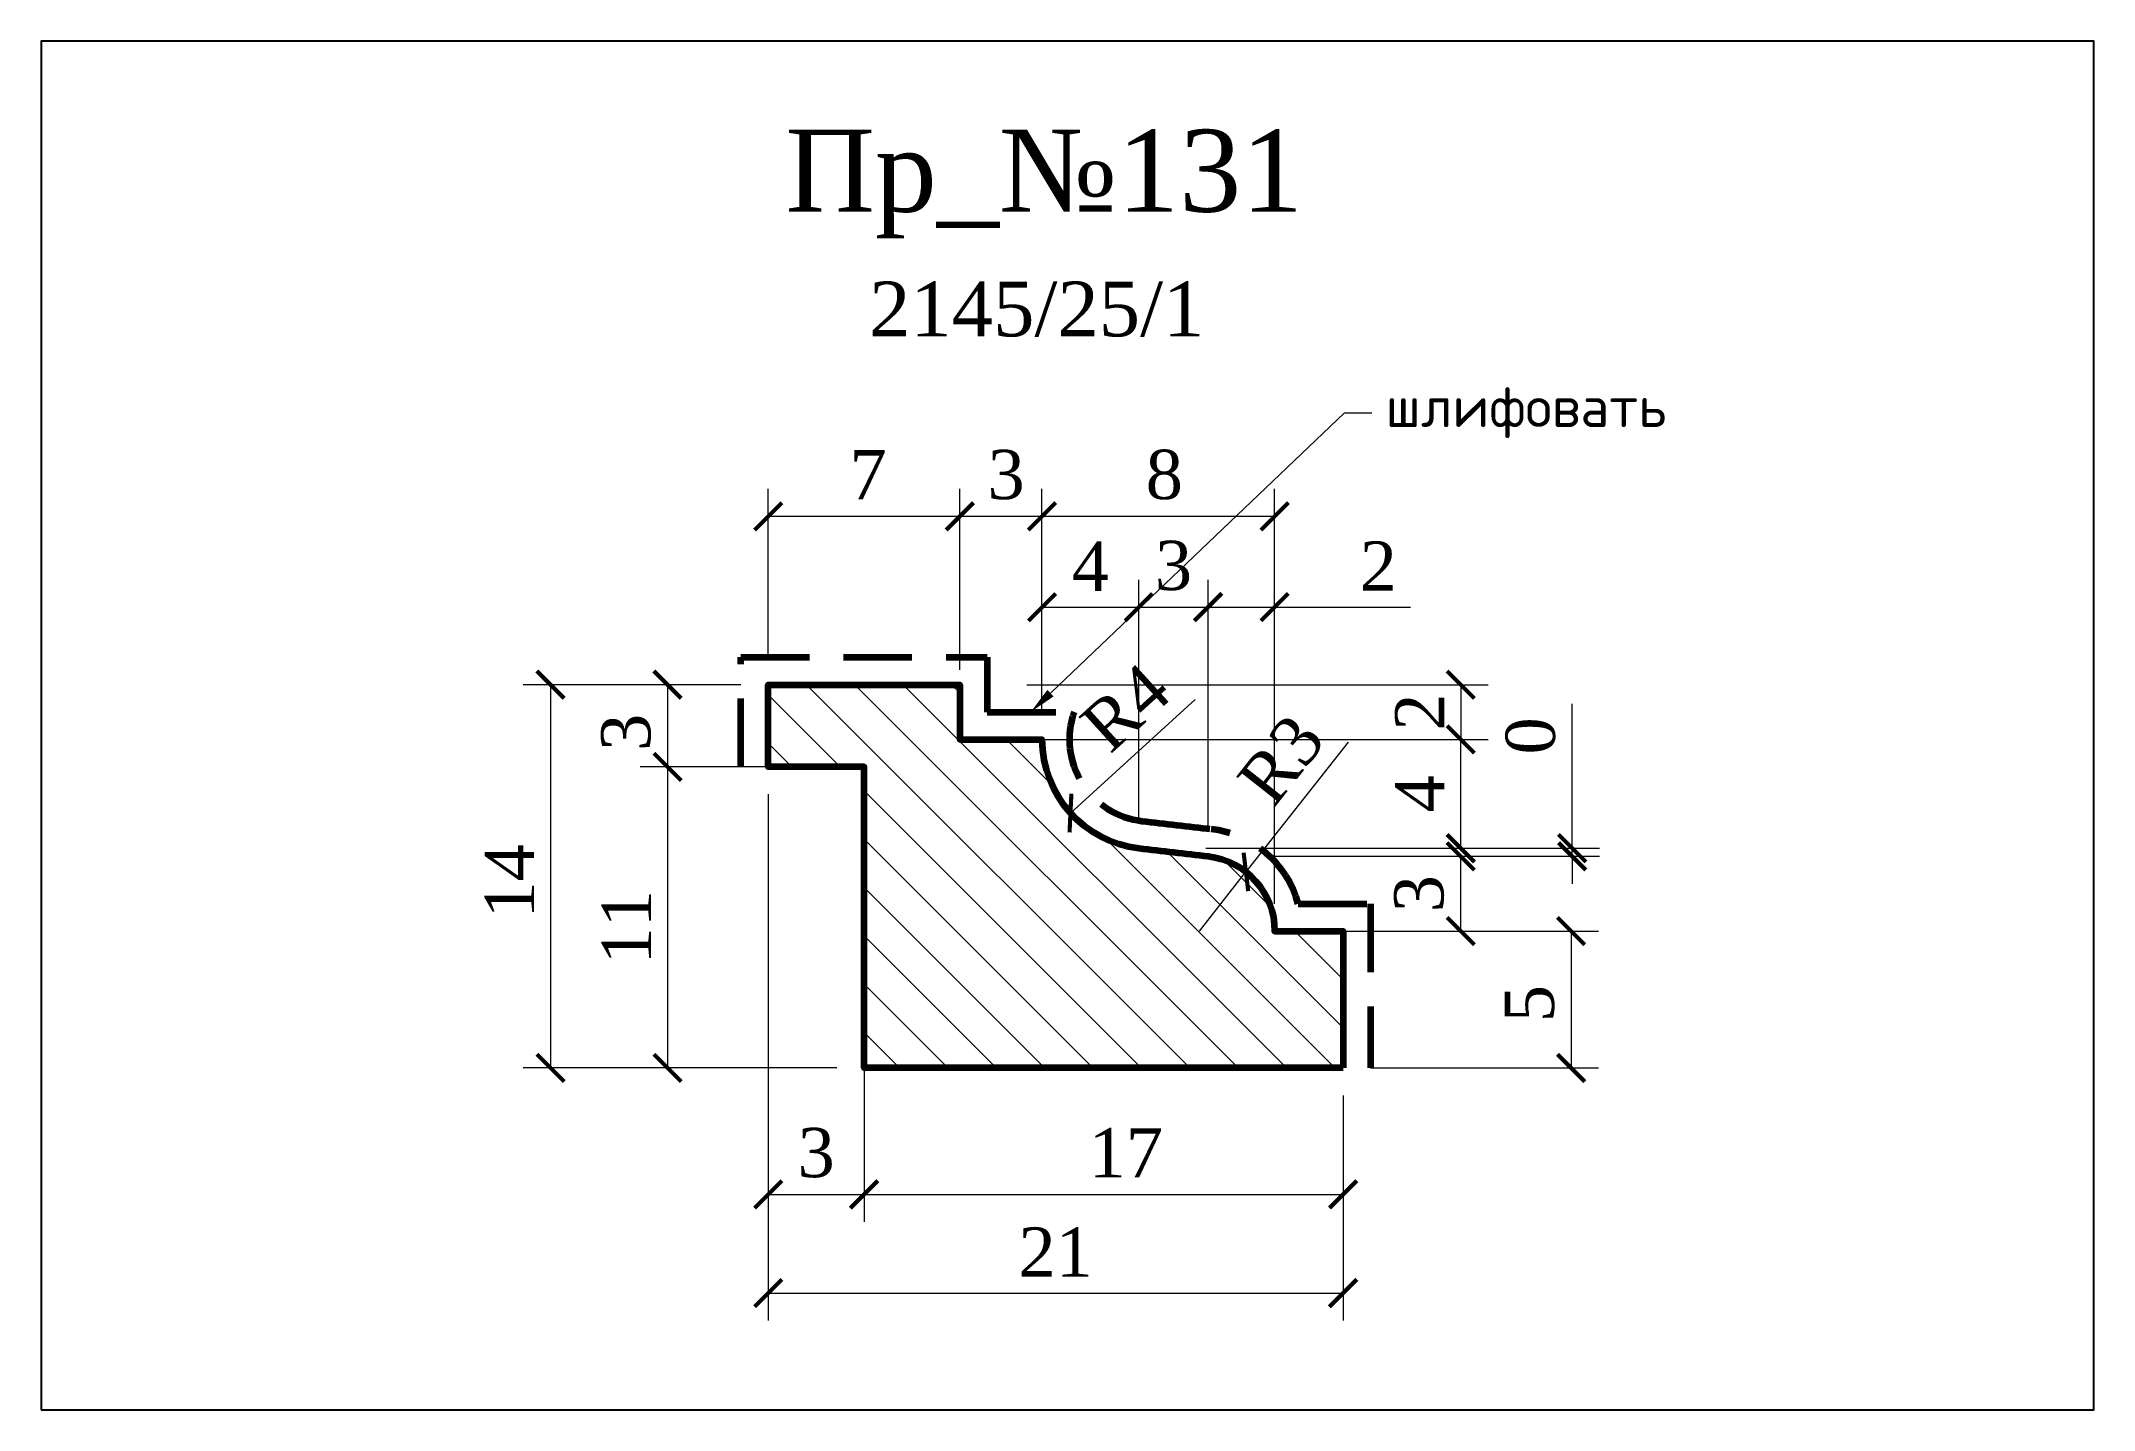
# Model space of a CAD drawing. Header units: millimetres. Extents: x 303716 to 303791, y -91029 to -90979.
import ezdxf
from ezdxf import colors
from ezdxf.entities.mleader import LeaderData, LeaderLine
from ezdxf.math import Vec2, Vec3

# ---------------------------------------------------------------- set-up
doc = ezdxf.new("R2010")
doc.units = ezdxf.units.MM
doc.header["$MEASUREMENT"] = 0
doc.linetypes.add('HIDDEN', pattern=[0.375, 0.25, -0.125])
doc.layers.add('Outside panel', color=7, linetype='Continuous', lineweight=18, true_color=0x7f5e57)
doc.layers.add('линия 50', color=1, linetype='Continuous', lineweight=211)
doc.layers.add('служебный слой РАЗМЕРЫ', color=7, linetype='Continuous', lineweight=9)
doc.layers.add('размеры в модели', color=7, linetype='Continuous')
doc.styles.add('ELECT', font='times.ttf')
doc.styles.get("Standard").update_dxf_attribs({"font": 'times.ttf'})
doc.styles.add('ЕСКД профили текст', font='isocpeur.ttf')
doc.dimstyles.new('M_1', dxfattribs={"dimtxt": 1.8, "dimasz": 1, "dimexe": 1, "dimexo": 1, "dimgap": 0.6, "dimtad": 1, "dimdec": 0, "dimdsep": 46, "dimtxsty": 'Standard', "dimblk": 'ARCHTICK', "dimcen": -5, "dimclrd": 7, "dimclre": 7, "dimclrt": 7, "dimadec": 0, "dimazin": 0, "dimtfac": 1, "dimtdec": 0, "dimtmove": 0, "dimatfit": 3, "dimfxl": 1, "dimtolj": 1, "dimtzin": 0, "dimlwd": 5, "dimlwe": 5, "dimarcsym": 0})

# ---------------------------------------------------------------- blocks, each defined once
blk = doc.blocks.new('_ArchTick')
at = {"color": 0, "linetype": 'ByBlock', "const_width": 0.15}
blk.add_lwpolyline([(-0.5, -0.5), (0.5, 0.5)], dxfattribs=at)
blk = doc.blocks.new('*D10')
at = {"layer": 'Defpoints', "color": 0, "ltscale": 1000, "transparency": 16777216}
for p in [(303759.969, -91009.377), (303758.269, -91011.539)]:
    blk.add_point(p, dxfattribs=at)
at = {"layer": 'размеры в модели', "color": 7, "lineweight": 5, "ltscale": 1000, "transparency": 16777216}
for p in [(303763.701, -91004.633), (303758.269, -91011.539)]:
    blk.add_line(p, (303759.969, -91009.377), dxfattribs=at)
at = {"layer": 'размеры в модели', "color": 7, "lineweight": 5, "ltscale": 1000, "transparency": 16777216, "rotation": 231.8131683277555}
blk.add_blockref('_ArchTick', (303759.969, -91009.377), dxfattribs=at)
at = {"layer": 'размеры в модели', "color": 7, "ltscale": 1000, "transparency": 16777216, "insert": (303761.262, -91005.282), "char_height": 1.8, "attachment_point": 5, "rotation": 51.81317}
blk.add_mtext('\\A1;R3', dxfattribs=at)
blk = doc.blocks.new('*D9')
at = {"layer": 'Defpoints', "color": 0, "ltscale": 1000, "transparency": 16777216}
for p in [(303756.519, -91004.539), (303753.559, -91007.229)]:
    blk.add_point(p, dxfattribs=at)
at = {"layer": 'размеры в модели', "color": 7, "lineweight": 5, "ltscale": 1000, "transparency": 16777216}
blk.add_line((303758.121, -91003.083), (303753.559, -91007.229), dxfattribs=at)
at = {"layer": 'размеры в модели', "color": 7, "lineweight": 5, "ltscale": 1000, "transparency": 16777216, "rotation": 222.2652920243528}
blk.add_blockref('_ArchTick', (303753.559, -91007.229), dxfattribs=at)
at = {"layer": 'размеры в модели', "color": 7, "ltscale": 1000, "transparency": 16777216, "insert": (303755.571, -91003.373), "char_height": 1.8, "attachment_point": 5, "rotation": 42.26529}
blk.add_mtext('\\A1;R4', dxfattribs=at)
blk = doc.blocks.new('*D8')
at = {"layer": 'Defpoints', "color": 0, "ltscale": 1000, "transparency": 16777216}
for p in [(303763.519, -91011.539), (303763.519, -91016.539), (303771.852, -91016.539)]:
    blk.add_point(p, dxfattribs=at)
at = {"layer": 'размеры в модели', "color": 7, "lineweight": 5, "ltscale": 1000, "transparency": 16777216}
for p, q in [((303764.519, -91011.539), (303772.852, -91011.539)), ((303771.852, -91011.539), (303771.852, -91016.539)), ((303764.519, -91016.539), (303772.852, -91016.539))]:
    blk.add_line(p, q, dxfattribs=at)
for p, rotation in [((303771.852, -91011.539), 90), ((303771.852, -91016.539), 270)]:
    blk.add_blockref('_ArchTick', p, dxfattribs=dict(at, rotation=rotation))
at = {"layer": 'размеры в модели', "color": 7, "ltscale": 1000, "transparency": 16777216, "insert": (303770.336, -91014.188), "char_height": 1.8, "attachment_point": 5, "rotation": 90}
blk.add_mtext('\\A1;5', dxfattribs=at)
blk = doc.blocks.new('*D7')
at = {"layer": 'Defpoints', "color": 0, "ltscale": 1000, "transparency": 16777216}
for p in [(303757.855, -91008.512), (303760.388, -91008.807), (303771.887, -91008.807)]:
    blk.add_point(p, dxfattribs=at)
at = {"layer": 'размеры в модели', "color": 7, "lineweight": 5, "ltscale": 1000, "transparency": 16777216}
for p, q in [((303771.887, -91008.512), (303771.887, -91003.24)), ((303758.855, -91008.512), (303772.887, -91008.512)), ((303771.887, -91008.807), (303771.887, -91008.512)), ((303761.388, -91008.807), (303772.887, -91008.807)), ((303771.887, -91008.807), (303771.887, -91009.807))]:
    blk.add_line(p, q, dxfattribs=at)
for p, rotation in [((303771.887, -91008.512), 270), ((303771.887, -91008.807), 90)]:
    blk.add_blockref('_ArchTick', p, dxfattribs=dict(at, rotation=rotation))
at = {"layer": 'размеры в модели', "color": 7, "ltscale": 1000, "transparency": 16777216, "insert": (303770.371, -91004.409), "char_height": 1.8, "attachment_point": 5, "rotation": 90}
blk.add_mtext('\\A1;0', dxfattribs=at)
blk = doc.blocks.new('*D6')
at = {"layer": 'Defpoints', "color": 0, "ltscale": 1000, "transparency": 16777216}
for p in [(303760.037, -91008.807), (303767.815, -91008.807), (303762.468, -91011.539)]:
    blk.add_point(p, dxfattribs=at)
at = {"layer": 'размеры в модели', "color": 7, "lineweight": 5, "ltscale": 1000, "transparency": 16777216}
for p, q in [((303761.037, -91008.807), (303768.815, -91008.807)), ((303767.815, -91011.539), (303767.815, -91008.807)), ((303763.468, -91011.539), (303768.815, -91011.539))]:
    blk.add_line(p, q, dxfattribs=at)
for p, rotation in [((303767.815, -91008.807), 90), ((303767.815, -91011.539), 270)]:
    blk.add_blockref('_ArchTick', p, dxfattribs=dict(at, rotation=rotation))
at = {"layer": 'размеры в модели', "color": 7, "ltscale": 1000, "transparency": 16777216, "insert": (303766.299, -91010.173), "char_height": 1.8, "attachment_point": 5, "rotation": 90}
blk.add_mtext('\\A1;3', dxfattribs=at)
blk = doc.blocks.new('*D5')
at = {"layer": 'Defpoints', "color": 0, "ltscale": 1000, "transparency": 16777216}
for p in [(303753.968, -91004.539), (303767.819, -91004.539), (303757.505, -91008.512)]:
    blk.add_point(p, dxfattribs=at)
at = {"layer": 'размеры в модели', "color": 7, "lineweight": 5, "ltscale": 1000, "transparency": 16777216}
for p, q in [((303754.968, -91004.539), (303768.819, -91004.539)), ((303767.819, -91008.512), (303767.819, -91004.539)), ((303758.505, -91008.512), (303768.819, -91008.512))]:
    blk.add_line(p, q, dxfattribs=at)
for p, rotation in [((303767.819, -91004.539), 90), ((303767.819, -91008.512), 270)]:
    blk.add_blockref('_ArchTick', p, dxfattribs=dict(at, rotation=rotation))
at = {"layer": 'размеры в модели', "color": 7, "ltscale": 1000, "transparency": 16777216, "insert": (303766.319, -91006.525), "char_height": 1.8, "attachment_point": 5, "rotation": 90}
blk.add_mtext('\\A1;4', dxfattribs=at)
blk = doc.blocks.new('*D4')
at = {"layer": 'Defpoints', "color": 0, "ltscale": 1000, "transparency": 16777216}
for p in [(303750.968, -91002.539), (303750.968, -91004.539), (303767.818, -91004.539)]:
    blk.add_point(p, dxfattribs=at)
at = {"layer": 'размеры в модели', "color": 7, "lineweight": 5, "ltscale": 1000, "transparency": 16777216}
for p, q in [((303751.968, -91002.539), (303768.818, -91002.539)), ((303767.818, -91002.539), (303767.818, -91004.539)), ((303751.968, -91004.539), (303768.818, -91004.539))]:
    blk.add_line(p, q, dxfattribs=at)
for p, rotation in [((303767.818, -91002.539), 90), ((303767.818, -91004.539), 270)]:
    blk.add_blockref('_ArchTick', p, dxfattribs=dict(at, rotation=rotation))
at = {"layer": 'размеры в модели', "color": 7, "ltscale": 1000, "transparency": 16777216, "insert": (303766.318, -91003.539), "char_height": 1.8, "attachment_point": 5, "rotation": 90}
blk.add_mtext('\\A1;2', dxfattribs=at)
blk = doc.blocks.new('*D3')
at = {"layer": 'Defpoints', "color": 0, "ltscale": 1000, "transparency": 16777216}
for p in [(303756.056, -90999.711), (303752.519, -91004.539), (303756.056, -91006.975)]:
    blk.add_point(p, dxfattribs=at)
at = {"layer": 'размеры в модели', "color": 7, "lineweight": 5, "ltscale": 1000, "transparency": 16777216}
for p, q in [((303752.519, -91003.539), (303752.519, -90998.711)), ((303756.056, -91005.975), (303756.056, -90998.711)), ((303752.519, -90999.711), (303756.056, -90999.711))]:
    blk.add_line(p, q, dxfattribs=at)
at = {"layer": 'размеры в модели', "color": 7, "lineweight": 5, "ltscale": 1000, "transparency": 16777216, "rotation": 180}
blk.add_blockref('_ArchTick', (303752.519, -90999.711), dxfattribs=at)
at = {"layer": 'размеры в модели', "color": 7, "lineweight": 5, "ltscale": 1000, "transparency": 16777216}
blk.add_blockref('_ArchTick', (303756.056, -90999.711), dxfattribs=at)
at = {"layer": 'размеры в модели', "color": 7, "ltscale": 1000, "transparency": 16777216, "insert": (303754.287, -90998.211), "char_height": 1.8, "attachment_point": 5}
blk.add_mtext('\\A1;4', dxfattribs=at)
blk = doc.blocks.new('*D2')
at = {"layer": 'Defpoints', "color": 0, "ltscale": 1000, "transparency": 16777216}
for p in [(303758.588, -90999.709), (303756.056, -91008.512), (303758.588, -91008.807)]:
    blk.add_point(p, dxfattribs=at)
at = {"layer": 'размеры в модели', "color": 7, "lineweight": 5, "ltscale": 1000, "transparency": 16777216}
for p, q in [((303756.056, -91007.512), (303756.056, -90998.709)), ((303758.588, -91007.807), (303758.588, -90998.709)), ((303756.056, -90999.709), (303758.588, -90999.709))]:
    blk.add_line(p, q, dxfattribs=at)
at = {"layer": 'размеры в модели', "color": 7, "lineweight": 5, "ltscale": 1000, "transparency": 16777216, "rotation": 180}
blk.add_blockref('_ArchTick', (303756.056, -90999.709), dxfattribs=at)
at = {"layer": 'размеры в модели', "color": 7, "lineweight": 5, "ltscale": 1000, "transparency": 16777216}
blk.add_blockref('_ArchTick', (303758.588, -90999.709), dxfattribs=at)
at = {"layer": 'размеры в модели', "color": 7, "ltscale": 1000, "transparency": 16777216, "insert": (303757.322, -90998.193), "char_height": 1.8, "attachment_point": 5}
blk.add_mtext('\\A1;3', dxfattribs=at)
blk = doc.blocks.new('*D20')
at = {"layer": 'Defpoints', "color": 0, "ltscale": 1000, "transparency": 16777216}
for p in [(303761.019, -90999.705), (303758.588, -91008.807), (303761.019, -91011.539)]:
    blk.add_point(p, dxfattribs=at)
at = {"layer": 'размеры в модели', "color": 7, "lineweight": 5, "ltscale": 1000, "transparency": 16777216}
for p, q in [((303758.588, -91007.807), (303758.588, -90998.705)), ((303761.019, -91010.539), (303761.019, -90998.705)), ((303758.588, -90999.705), (303761.019, -90999.705)), ((303761.019, -90999.705), (303765.987, -90999.705))]:
    blk.add_line(p, q, dxfattribs=at)
at = {"layer": 'размеры в модели', "color": 7, "lineweight": 5, "ltscale": 1000, "transparency": 16777216, "rotation": 180}
blk.add_blockref('_ArchTick', (303758.588, -90999.705), dxfattribs=at)
at = {"layer": 'размеры в модели', "color": 7, "lineweight": 5, "ltscale": 1000, "transparency": 16777216}
blk.add_blockref('_ArchTick', (303761.019, -90999.705), dxfattribs=at)
at = {"layer": 'размеры в модели', "color": 7, "ltscale": 1000, "transparency": 16777216, "insert": (303764.806, -90998.205), "char_height": 1.8, "attachment_point": 5}
blk.add_mtext('\\A1;2', dxfattribs=at)
blk = doc.blocks.new('*D19')
at = {"layer": 'Defpoints', "color": 0, "ltscale": 1000, "transparency": 16777216}
for p in [(303761.019, -90996.389), (303752.519, -91003.002), (303761.019, -91010.002)]:
    blk.add_point(p, dxfattribs=at)
at = {"layer": 'размеры в модели', "color": 7, "lineweight": 5, "ltscale": 1000, "transparency": 16777216}
for p, q in [((303752.519, -91002.002), (303752.519, -90995.389)), ((303761.019, -91009.002), (303761.019, -90995.389)), ((303752.519, -90996.389), (303761.019, -90996.389))]:
    blk.add_line(p, q, dxfattribs=at)
at = {"layer": 'размеры в модели', "color": 7, "lineweight": 5, "ltscale": 1000, "transparency": 16777216, "rotation": 180}
blk.add_blockref('_ArchTick', (303752.519, -90996.389), dxfattribs=at)
at = {"layer": 'размеры в модели', "color": 7, "lineweight": 5, "ltscale": 1000, "transparency": 16777216}
blk.add_blockref('_ArchTick', (303761.019, -90996.389), dxfattribs=at)
at = {"layer": 'размеры в модели', "color": 7, "ltscale": 1000, "transparency": 16777216, "insert": (303756.988, -90994.873), "char_height": 1.8, "attachment_point": 5}
blk.add_mtext('\\A1;8', dxfattribs=at)
blk = doc.blocks.new('*D18')
at = {"layer": 'Defpoints', "color": 0, "ltscale": 1000, "transparency": 16777216}
for p in [(303752.519, -90996.389), (303749.519, -91003.002), (303752.519, -91003.002)]:
    blk.add_point(p, dxfattribs=at)
at = {"layer": 'размеры в модели', "color": 7, "lineweight": 5, "ltscale": 1000, "transparency": 16777216}
for p, q in [((303749.519, -91002.002), (303749.519, -90995.389)), ((303752.519, -91002.002), (303752.519, -90995.389)), ((303749.519, -90996.389), (303752.519, -90996.389))]:
    blk.add_line(p, q, dxfattribs=at)
at = {"layer": 'размеры в модели', "color": 7, "lineweight": 5, "ltscale": 1000, "transparency": 16777216, "rotation": 180}
blk.add_blockref('_ArchTick', (303749.519, -90996.389), dxfattribs=at)
at = {"layer": 'размеры в модели', "color": 7, "lineweight": 5, "ltscale": 1000, "transparency": 16777216}
blk.add_blockref('_ArchTick', (303752.519, -90996.389), dxfattribs=at)
at = {"layer": 'размеры в модели', "color": 7, "ltscale": 1000, "transparency": 16777216, "insert": (303751.208, -90994.873), "char_height": 1.8, "attachment_point": 5}
blk.add_mtext('\\A1;3', dxfattribs=at)
blk = doc.blocks.new('*D17')
at = {"layer": 'Defpoints', "color": 0, "ltscale": 1000, "transparency": 16777216}
for p in [(303749.519, -90996.389), (303742.519, -91002.539), (303749.519, -91002.539)]:
    blk.add_point(p, dxfattribs=at)
at = {"layer": 'размеры в модели', "color": 7, "lineweight": 5, "ltscale": 1000, "transparency": 16777216}
for p, q in [((303742.519, -91001.539), (303742.519, -90995.389)), ((303749.519, -91001.539), (303749.519, -90995.389)), ((303742.519, -90996.389), (303749.519, -90996.389))]:
    blk.add_line(p, q, dxfattribs=at)
at = {"layer": 'размеры в модели', "color": 7, "lineweight": 5, "ltscale": 1000, "transparency": 16777216, "rotation": 180}
blk.add_blockref('_ArchTick', (303742.519, -90996.389), dxfattribs=at)
at = {"layer": 'размеры в модели', "color": 7, "lineweight": 5, "ltscale": 1000, "transparency": 16777216}
blk.add_blockref('_ArchTick', (303749.519, -90996.389), dxfattribs=at)
at = {"layer": 'размеры в модели', "color": 7, "ltscale": 1000, "transparency": 16777216, "insert": (303746.164, -90994.871), "char_height": 1.8, "attachment_point": 5}
blk.add_mtext('\\A1;7', dxfattribs=at)
blk = doc.blocks.new('*D16')
at = {"layer": 'Defpoints', "color": 0, "ltscale": 1000, "transparency": 16777216}
for p in [(303746.019, -91005.539), (303738.84, -91016.539), (303746.019, -91016.539)]:
    blk.add_point(p, dxfattribs=at)
at = {"layer": 'размеры в модели', "color": 7, "lineweight": 5, "ltscale": 1000, "transparency": 16777216}
for p, q in [((303745.019, -91005.539), (303737.84, -91005.539)), ((303738.84, -91005.539), (303738.84, -91016.539)), ((303745.019, -91016.539), (303737.84, -91016.539))]:
    blk.add_line(p, q, dxfattribs=at)
for p, rotation in [((303738.84, -91005.539), 90), ((303738.84, -91016.539), 270)]:
    blk.add_blockref('_ArchTick', p, dxfattribs=dict(at, rotation=rotation))
at = {"layer": 'размеры в модели', "color": 7, "ltscale": 1000, "transparency": 16777216, "insert": (303737.34, -91011.397), "char_height": 1.8, "attachment_point": 5, "rotation": 90}
blk.add_mtext('\\A1;11', dxfattribs=at)
blk = doc.blocks.new('*D15')
at = {"layer": 'Defpoints', "color": 0, "ltscale": 1000, "transparency": 16777216}
for p in [(303742.519, -91002.539), (303738.84, -91005.539), (303742.519, -91005.539)]:
    blk.add_point(p, dxfattribs=at)
at = {"layer": 'размеры в модели', "color": 7, "lineweight": 5, "ltscale": 1000, "transparency": 16777216}
for p, q in [((303741.519, -91002.539), (303737.84, -91002.539)), ((303738.84, -91002.539), (303738.84, -91005.539)), ((303741.519, -91005.539), (303737.84, -91005.539))]:
    blk.add_line(p, q, dxfattribs=at)
for p, rotation in [((303738.84, -91002.539), 90), ((303738.84, -91005.539), 270)]:
    blk.add_blockref('_ArchTick', p, dxfattribs=dict(at, rotation=rotation))
at = {"layer": 'размеры в модели', "color": 7, "ltscale": 1000, "transparency": 16777216, "insert": (303737.325, -91004.28), "char_height": 1.8, "attachment_point": 5, "rotation": 90}
blk.add_mtext('\\A1;3', dxfattribs=at)
blk = doc.blocks.new('*D14')
at = {"layer": 'Defpoints', "color": 0, "ltscale": 1000, "transparency": 16777216}
for p in [(303746.019, -91016.539), (303763.519, -91016.539), (303763.519, -91021.156)]:
    blk.add_point(p, dxfattribs=at)
at = {"layer": 'размеры в модели', "color": 7, "lineweight": 5, "ltscale": 1000, "transparency": 16777216}
for p, q in [((303746.019, -91017.539), (303746.019, -91022.156)), ((303763.519, -91017.539), (303763.519, -91022.156)), ((303746.019, -91021.156), (303763.519, -91021.156))]:
    blk.add_line(p, q, dxfattribs=at)
at = {"layer": 'размеры в модели', "color": 7, "lineweight": 5, "ltscale": 1000, "transparency": 16777216, "rotation": 180}
blk.add_blockref('_ArchTick', (303746.019, -91021.156), dxfattribs=at)
at = {"layer": 'размеры в модели', "color": 7, "lineweight": 5, "ltscale": 1000, "transparency": 16777216}
blk.add_blockref('_ArchTick', (303763.519, -91021.156), dxfattribs=at)
at = {"layer": 'размеры в модели', "color": 7, "ltscale": 1000, "transparency": 16777216, "insert": (303755.582, -91019.638), "char_height": 1.8, "attachment_point": 5}
blk.add_mtext('\\A1;17', dxfattribs=at)
blk = doc.blocks.new('*D13')
at = {"layer": 'Defpoints', "color": 0, "ltscale": 1000, "transparency": 16777216}
for p in [(303742.519, -91005.539), (303746.019, -91005.539), (303746.019, -91021.156)]:
    blk.add_point(p, dxfattribs=at)
at = {"layer": 'размеры в модели', "color": 7, "lineweight": 5, "ltscale": 1000, "transparency": 16777216}
for p, q in [((303742.519, -91006.539), (303742.519, -91022.156)), ((303746.019, -91006.539), (303746.019, -91022.156)), ((303742.519, -91021.156), (303746.019, -91021.156))]:
    blk.add_line(p, q, dxfattribs=at)
at = {"layer": 'размеры в модели', "color": 7, "lineweight": 5, "ltscale": 1000, "transparency": 16777216, "rotation": 180}
blk.add_blockref('_ArchTick', (303742.519, -91021.156), dxfattribs=at)
at = {"layer": 'размеры в модели', "color": 7, "lineweight": 5, "ltscale": 1000, "transparency": 16777216}
blk.add_blockref('_ArchTick', (303746.019, -91021.156), dxfattribs=at)
at = {"layer": 'размеры в модели', "color": 7, "ltscale": 1000, "transparency": 16777216, "insert": (303744.269, -91019.64), "char_height": 1.8, "attachment_point": 5}
blk.add_mtext('\\A1;3', dxfattribs=at)
blk = doc.blocks.new('*D12')
at = {"layer": 'Defpoints', "color": 0, "ltscale": 1000, "transparency": 16777216}
for p in [(303742.519, -91002.539), (303734.566, -91016.539), (303746.019, -91016.539)]:
    blk.add_point(p, dxfattribs=at)
at = {"layer": 'размеры в модели', "color": 7, "lineweight": 5, "ltscale": 1000, "transparency": 16777216}
for p, q in [((303741.519, -91002.539), (303733.566, -91002.539)), ((303734.566, -91002.539), (303734.566, -91016.539)), ((303745.019, -91016.539), (303733.566, -91016.539))]:
    blk.add_line(p, q, dxfattribs=at)
for p, rotation in [((303734.566, -91002.539), 90), ((303734.566, -91016.539), 270)]:
    blk.add_blockref('_ArchTick', p, dxfattribs=dict(at, rotation=rotation))
at = {"layer": 'размеры в модели', "color": 7, "ltscale": 1000, "transparency": 16777216, "insert": (303733.066, -91009.72), "char_height": 1.8, "attachment_point": 5, "rotation": 90}
blk.add_mtext('\\A1;14', dxfattribs=at)
blk = doc.blocks.new('*D11')
at = {"layer": 'Defpoints', "color": 0, "ltscale": 1000, "transparency": 16777216}
for p in [(303742.519, -91005.539), (303763.519, -91016.539), (303763.519, -91024.761)]:
    blk.add_point(p, dxfattribs=at)
at = {"layer": 'размеры в модели', "color": 7, "lineweight": 5, "ltscale": 1000, "transparency": 16777216}
for p, q in [((303742.519, -91006.539), (303742.519, -91025.761)), ((303763.519, -91017.539), (303763.519, -91025.761)), ((303742.519, -91024.761), (303763.519, -91024.761))]:
    blk.add_line(p, q, dxfattribs=at)
at = {"layer": 'размеры в модели', "color": 7, "lineweight": 5, "ltscale": 1000, "transparency": 16777216, "rotation": 180}
blk.add_blockref('_ArchTick', (303742.519, -91024.761), dxfattribs=at)
at = {"layer": 'размеры в модели', "color": 7, "lineweight": 5, "ltscale": 1000, "transparency": 16777216}
blk.add_blockref('_ArchTick', (303763.519, -91024.761), dxfattribs=at)
at = {"layer": 'размеры в модели', "color": 7, "ltscale": 1000, "transparency": 16777216, "insert": (303753.02, -91023.261), "char_height": 1.8, "attachment_point": 5}
blk.add_mtext('\\A1;21', dxfattribs=at)

msp = doc.modelspace()

# ---------------------------------------------------------------- hatches: boundary and pattern name
at = {"layer": 'Outside panel', "ltscale": 1000}
h = msp.add_hatch(dxfattribs=at)
h.set_pattern_fill('ANSI31', color=256, scale=10, angle=90)
h.set_pattern_definition([(135, (-6639.4563, -366.7434), (-0.8838834765, -0.8838834765), [])])
h.paths.add_polyline_path([(303749.519, -91002.539), (303742.519, -91002.539), (303742.519, -91005.539), (303746.019, -91005.539), (303746.019, -91016.539), (303763.519, -91016.539), (303763.519, -91011.539), (303761.019, -91011.539, 0.380593), (303758.588, -91008.807, -0.000014), (303756.056, -91008.512, -0.380577), (303752.519, -91004.539), (303749.519, -91004.539)])

# ---------------------------------------------------------------- linework, layer by layer
at = {"color": 6, "ltscale": 1000}
msp.add_lwpolyline([(303715.951, -91029.03), (303790.951, -91029.03), (303790.951, -90979.03), (303715.951, -90979.03)], close=True, dxfattribs=at)
at = {"layer": 'линия 50', "color": 1, "linetype": 'HIDDEN', "ltscale": 10, "true_color": 0xff0909}
msp.add_lwpolyline([(303741.519, -91005.539), (303741.519, -91001.539), (303750.519, -91001.539), (303750.519, -91003.539), (303753.691, -91003.539, 0.481343), (303756.171, -91007.518, 0.000014), (303758.704, -91007.814, -0.305157), (303761.883, -91010.539), (303764.519, -91010.539), (303764.519, -91016.539)], format="xyb", dxfattribs=at)
at = {"layer": 'линия 50', "color": 7}
msp.add_lwpolyline([(303763.519, -91016.539), (303746.019, -91016.539), (303746.019, -91005.539), (303742.519, -91005.539), (303742.519, -91002.539), (303749.519, -91002.539), (303749.519, -91004.539), (303752.519, -91004.539, 0.380577), (303756.056, -91008.512, 0.000014), (303758.588, -91008.807, -0.380593), (303761.019, -91011.539), (303763.519, -91011.539), (303763.519, -91016.539)], format="xyb", close=True, dxfattribs=at)

# ---------------------------------------------------------------- texts
at = {"color": 5, "ltscale": 1000, "style": 'ELECT'}
msp.add_text('Пр_№131', height=3, dxfattribs=at).set_placement((303743.14, -90985.263))
at = {"color": 7, "ltscale": 1000, "insert": (303746.201, -90987.814), "char_height": 2, "width": 244.74822, "attachment_point": 1, "style": 'ELECT'}
msp.add_mtext('2145/25/1', dxfattribs=at)

# ---------------------------------------------------------------- dimensions: what is measured, and where the dimension line sits
at = {"layer": 'размеры в модели', "color": 0, "ltscale": 1000}
for base, p1, p2, picture, middle in [((303749.519, -90996.389), (303742.519, -91002.539), (303749.519, -91002.539), '*D17', (303746.164, -90996.389)), ((303752.519, -90996.389), (303749.519, -91003.002), (303752.519, -91003.002), '*D18', (303751.208, -90996.389)), ((303761.019282, -90996.388819), (303752.519283, -91003.001968), (303761.019282, -91010.001966), '*D19', (303756.98758, -90996.388819)), ((303756.056, -90999.711), (303752.519, -91004.539), (303756.056, -91006.975), '*D3', (303754.287, -90999.711)), ((303758.588, -90999.709), (303756.056, -91008.512), (303758.588, -91008.807), '*D2', (303757.322, -90999.709)), ((303761.019, -90999.705), (303758.588, -91008.807), (303761.019, -91011.539), '*D20', (303764.806, -90999.705)), ((303746.019282, -91021.15594), (303742.519283, -91005.538591), (303746.019282, -91005.53859), '*D13', (303744.269283, -91021.15594)), ((303763.519, -91024.761), (303742.519, -91005.539), (303763.519, -91016.539), '*D11', (303753.02, -91024.761)), ((303763.5192818, -91021.1559398), (303746.0192825, -91016.538593), (303763.5192818, -91016.538593), '*D14', (303755.5819279, -91021.1559398))]:
    dim = msp.add_linear_dim(base=base, p1=p1, p2=p2, dimstyle='M_1', override={"dimtxt": 1.8}, dxfattribs=at)
    dim.commit()
    dim.dimension.update_dxf_attribs({"geometry": picture, "text_midpoint": middle, "dimtype": 128})
for base, p1, p2, picture, middle in [((303734.566, -91016.539), (303742.519, -91002.539), (303746.019, -91016.539), '*D12', (303734.566, -91009.72)), ((303738.84, -91005.539), (303742.519, -91002.539), (303742.519, -91005.539), '*D15', (303738.84, -91004.28)), ((303767.818, -91004.539), (303750.968, -91002.539), (303750.968, -91004.539), '*D4', (303767.818, -91003.539)), ((303771.887, -91008.807), (303757.855, -91008.512), (303760.388, -91008.807), '*D7', (303771.887, -91004.409)), ((303767.819, -91004.539), (303757.505, -91008.512), (303753.968, -91004.539), '*D5', (303767.819, -91006.525)), ((303738.84, -91016.539), (303746.019, -91005.539), (303746.019, -91016.539), '*D16', (303738.84, -91011.397)), ((303767.815, -91008.807), (303762.468, -91011.539), (303760.037, -91008.807), '*D6', (303767.815, -91010.173)), ((303771.852, -91016.539), (303763.519, -91011.539), (303763.519, -91016.539), '*D8', (303771.852, -91014.188))]:
    dim = msp.add_linear_dim(base=base, p1=p1, p2=p2, angle=90, dimstyle='M_1', override={"dimtxt": 1.8}, dxfattribs=at)
    dim.commit()
    dim.dimension.update_dxf_attribs({"geometry": picture, "text_midpoint": middle, "dimtype": 128})
dim = msp.add_radius_dim(center=(303756.519, -91004.539), mpoint=(303753.559, -91007.229), dimstyle='M_1', override={"dimtxt": 1.8}, dxfattribs=at)
dim.commit()
dim.dimension.update_dxf_attribs({"geometry": '*D9', "text_midpoint": (303756.58, -91004.483), "dimtype": 132})
dim = msp.add_radius_dim(center=(303758.269, -91011.539), mpoint=(303759.969, -91009.377), dimstyle='M_1', override={"dimtxt": 1.8}, dxfattribs=at)
dim.commit()
dim.dimension.update_dxf_attribs({"geometry": '*D10', "text_midpoint": (303761.262, -91005.282)})

# ---------------------------------------------------------------- leaders
at = {"layer": 'служебный слой РАЗМЕРЫ'}
ml = msp.add_multileader_mtext('Standard', dxfattribs=at)
ml.set_content('\\A1;шлифовать', color=256, style='ЕСКД профили текст')
ml.set_leader_properties(color=256, linetype='ByLayer', lineweight=-1)
ml.build(insert=Vec2(0, 0))
ml.multileader.update_dxf_attribs({"dogleg_length": 1, "arrow_head_size": 1})
ctx = ml.context
ctx.base_point, ctx.char_height, ctx.arrow_head_size, ctx.landing_gap_size, ctx.plane_origin = Vec3(303764.569, -90992.603), 1.5, 1, 0.5, Vec3(303778.044, -90966.434)
notes = []
notes.append((ctx, [(1, (1, 1, 0), (303763.569, -90992.603), (1, 0), 1, [(0, [(303752.105, -91003.539)], 0, [])])]))
ctx.mtext.insert, ctx.mtext.flow_direction = Vec3(303765.069, -90991.628), 5
for ctx, leaders in notes:
    for number, flags, end, landing, length, lines in leaders:
        leader = LeaderData()
        leader.index, (leader.has_last_leader_line, leader.has_dogleg_vector, leader.attachment_direction) = number, flags
        leader.last_leader_point, leader.dogleg_vector, leader.dogleg_length = Vec3(end), Vec3(landing), length
        for number, points, colour, breaks in lines:
            line = LeaderLine()
            line.index, line.vertices, line.color, line.breaks = number, Vec3.list(points), colors.encode_raw_color(colour), breaks
            leader.lines.append(line)
        ctx.leaders.append(leader)

doc.saveas('drawing.dxf')
